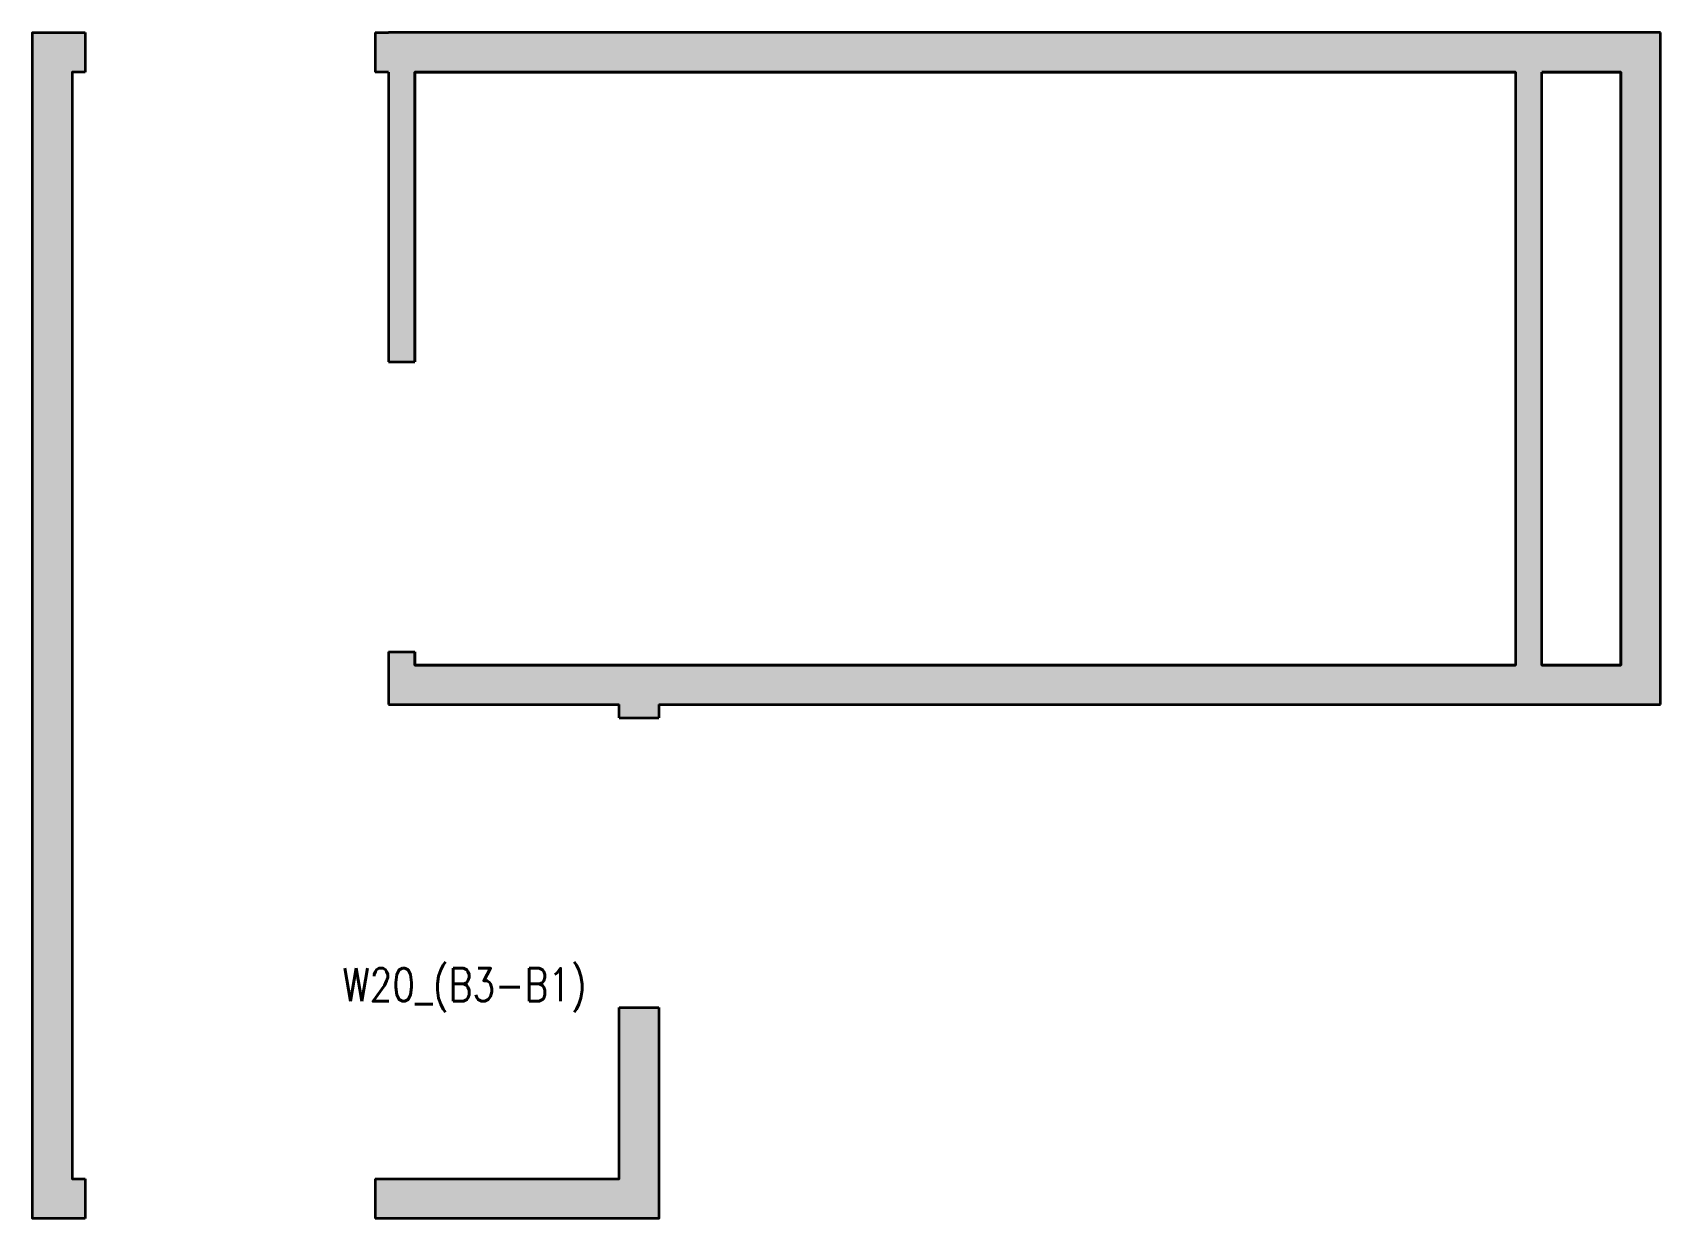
# Model space of a CAD drawing. Header units: millimetres. Extents: x 118250 to 130600, y 55600 to 64600.
import ezdxf

# ---------------------------------------------------------------- set-up
doc = ezdxf.new("R2010")
doc.units = ezdxf.units.MM
doc.header["$MEASUREMENT"] = 0
doc.layers.get('Defpoints').update_dxf_attribs({"color": 151, "lineweight": 9})
doc.layers.add('NDC_S_HATCH COLUMN AND WALL', color=251, linetype='Continuous', lineweight=13)
doc.layers.add('NDC_S_WALL', color=6, linetype='Continuous', lineweight=35)
doc.styles.add('NDC_BAR 2', font='romans.shx', dxfattribs={"width": 0.8})

msp = doc.modelspace()

# ---------------------------------------------------------------- hatches: boundary and pattern name
at = {"layer": 'NDC_S_HATCH COLUMN AND WALL'}
h = msp.add_hatch(color=256, dxfattribs=at)
h.dxf.hatch_style = 1
h.paths.add_polyline_path([(129700, 64300), (129500, 64300), (129500, 59800), (129700, 59800)], flags=16)
h.paths.add_polyline_path([(118650, 64300), (118650, 64600), (118250, 64600), (118250, 55600), (118650, 55600), (118650, 55900), (118550, 55900), (118550, 64300)])
h.paths.add_polyline_path([(120850, 64600), (120850, 64300), (120950, 64300), (120950, 64600)])
h.paths.add_polyline_path([(122700, 59400), (123000, 59400), (123000, 59500), (122700, 59500)])
h.paths.add_polyline_path([(123000, 57200), (122700, 57200), (122700, 55900), (120850, 55900), (120850, 55600), (123000, 55600)])
h.paths.add_polyline_path([(129500, 64300), (129500, 59800), (130300, 59800), (130300, 64300)], flags=17)
h.paths.add_polyline_path([(120950, 62100), (121150, 62100), (121150, 64300), (129500, 64300), (129500, 59800), (121150, 59800), (121150, 59900), (120950, 59900), (120950, 59500), (130600, 59500), (130600, 64600), (120950, 64600)])
h = msp.add_hatch(color=256, dxfattribs=at)
h.dxf.hatch_style = 1
h.paths.add_polyline_path([(129500, 59800), (129700, 59800), (129700, 64300), (129500, 64300)])

# ---------------------------------------------------------------- linework, layer by layer
at = {"layer": 'NDC_S_WALL'}
for p, q in [((118650, 64600), (118650, 64300)), ((120850, 64600), (120850, 64300)), ((120950, 62100), (121150, 62100)), ((120950, 59900), (121150, 59900)), ((122700, 59400), (123000, 59400)), ((122700, 57200), (123000, 57200)), ((118650, 55900), (118650, 55600)), ((120850, 55900), (120850, 55600))]:
    msp.add_line(p, q, dxfattribs=at)
at = {"layer": 'NDC_S_WALL', "ltscale": 200}
for p, q in [((130600, 64600), (120950, 64600)), ((130600, 59500), (130600, 64600)), ((120950, 64300), (120950, 62100)), ((120950, 59900), (120950, 59500)), ((120950, 59500), (122700, 59500)), ((123000, 59500), (130600, 59500))]:
    msp.add_line(p, q, dxfattribs=at)
for points in [[(118650, 55600), (118250, 55600), (118250, 64600), (118650, 64600)], [(120850, 64600), (120950, 64600)], [(118650, 64300), (118550, 64300), (118550, 55900), (118650, 55900)], [(120950, 64300), (120850, 64300)], [(121150, 62100), (121150, 64300), (129500, 64300), (129500, 59800), (121150, 59800), (121150, 59900)], [(129500, 64300), (121150, 64300), (121150, 62100)], [(129700, 59800), (130300, 59800), (130300, 64300), (129700, 64300)], [(121150, 59900), (121150, 59800), (129500, 59800)], [(122700, 59400), (122700, 59500)], [(123000, 59500), (123000, 59400)], [(120850, 55900), (122700, 55900), (122700, 57200)], [(123000, 57200), (123000, 55600), (120850, 55600)]]:
    msp.add_lwpolyline(points, dxfattribs=at)
msp.add_lwpolyline([(129700, 64300), (130300, 64300), (130300, 59800), (129700, 59800)], close=True, dxfattribs=at)

# ---------------------------------------------------------------- texts
at = {"layer": 'Defpoints', "style": 'NDC_BAR 2', "width": 0.8}
msp.add_text('W20_(B3-B1)', height=250, dxfattribs=at).set_placement((120602, 57249))

doc.saveas('drawing.dxf')
